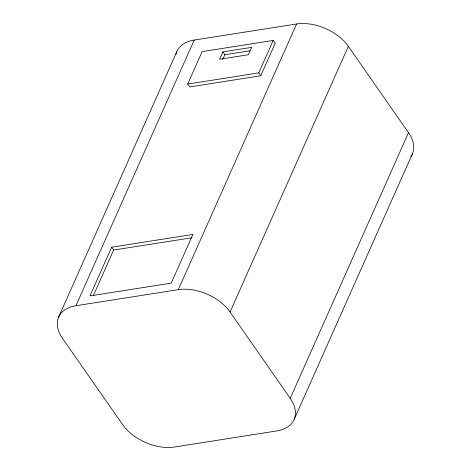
<?xml version="1.0" encoding="UTF-8"?>
<svg xmlns="http://www.w3.org/2000/svg" width="471" height="471" viewBox="0 0 471 471"><rect width="100%" height="100%" fill="white"/><g stroke="black" fill="none" stroke-linecap="round" stroke-linejoin="round"><path stroke-width="0.71" d="M58.498 317.395L176.784 51.722M408.504 132.669L290.218 398.348A39.87 24.928 24 0 1 276.783 430.947L174.411 447.02A39.87 24.928 24 0 1 122.66 424.648L62.496 338.331A39.87 24.928 24 0 1 75.931 305.732L194.217 40.053L296.589 23.98A39.87 24.928 24 0 1 348.34 46.352L408.504 132.669A39.87 24.928 24 0 1 410.953 156.478M111.651 247.198L89.967 295.906L171.203 283.153L192.892 234.446L111.651 247.198L113.641 250.054L93.441 295.423M187.676 84.068L202.136 51.598L273.221 40.441L275.211 43.297L260.751 75.766L189.666 86.923L187.676 84.068L258.762 72.911L273.221 40.441M222.871 51.881L219.58 59.258L248.352 54.742L251.644 47.365L222.871 51.881L224.855 54.736L222.765 59.428M75.931 305.732L178.303 289.659L296.589 23.98M290.218 398.348L230.054 312.026L348.34 46.352M294.216 419.278L412.502 153.605M224.855 54.736L250.036 50.78M113.641 250.054L191.98 237.755M258.762 72.911L260.751 75.766M178.303 289.659A39.87 24.928 24 0 1 230.054 312.026M175.989 54.218A39.87 24.928 24 0 1 194.217 40.053"/></g></svg>
